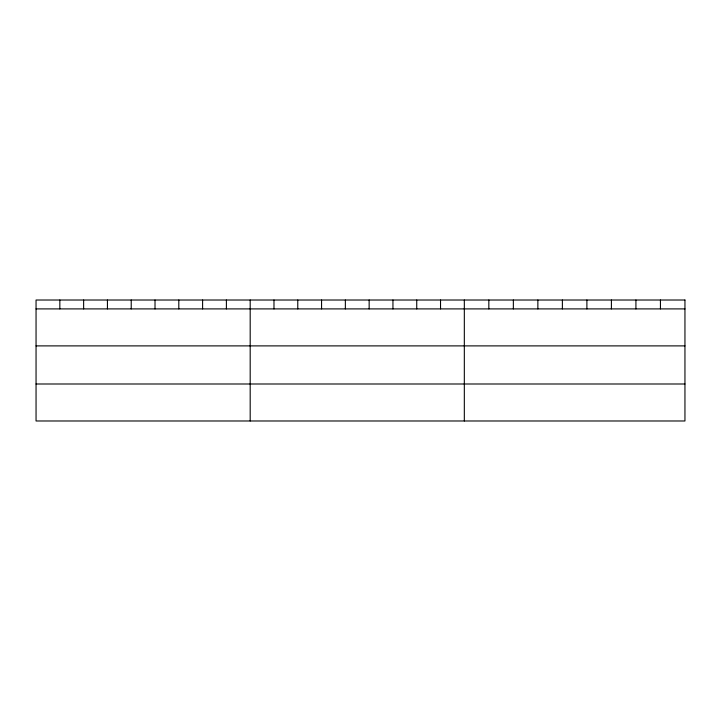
<?xml version="1.0" encoding="UTF-8"?>
<svg xmlns="http://www.w3.org/2000/svg" width="721" height="721" viewBox="0 0 721 721"><rect width="100%" height="100%" fill="white"/><g stroke="black" fill="none" stroke-linecap="round" stroke-linejoin="round"><path stroke-width="1.08" d="M36.05 308.903L684.95 308.903M36.05 345.891L684.95 345.891M36.05 383.996L684.95 383.996M660.436 300.017L660.436 308.903M635.922 300.017L635.922 308.903M611.408 300.017L611.408 308.903M586.894 300.017L586.894 308.903M562.38 300.017L562.38 308.903M537.866 300.017L537.866 308.903M513.352 300.017L513.352 308.903M488.838 300.017L488.838 308.903M464.324 300.017L464.324 420.983M440.531 300.017L440.531 308.903M416.738 300.017L416.738 308.903M392.945 300.017L392.945 308.903M369.152 300.017L369.152 308.903M345.359 300.017L345.359 308.903M321.566 300.017L321.566 308.903M297.773 300.017L297.773 308.903M273.98 300.017L273.98 308.903M250.187 300.017L250.187 420.983M226.394 300.017L226.394 308.903M202.601 300.017L202.601 308.903M178.808 300.017L178.808 308.903M155.015 300.017L155.015 308.903M131.222 300.017L131.222 308.903M107.429 300.017L107.429 308.903M83.636 300.017L83.636 308.903M59.843 300.017L59.843 308.903M684.95 300.017L36.05 300.017L36.05 420.983L684.95 420.983L684.95 300.017"/></g></svg>
